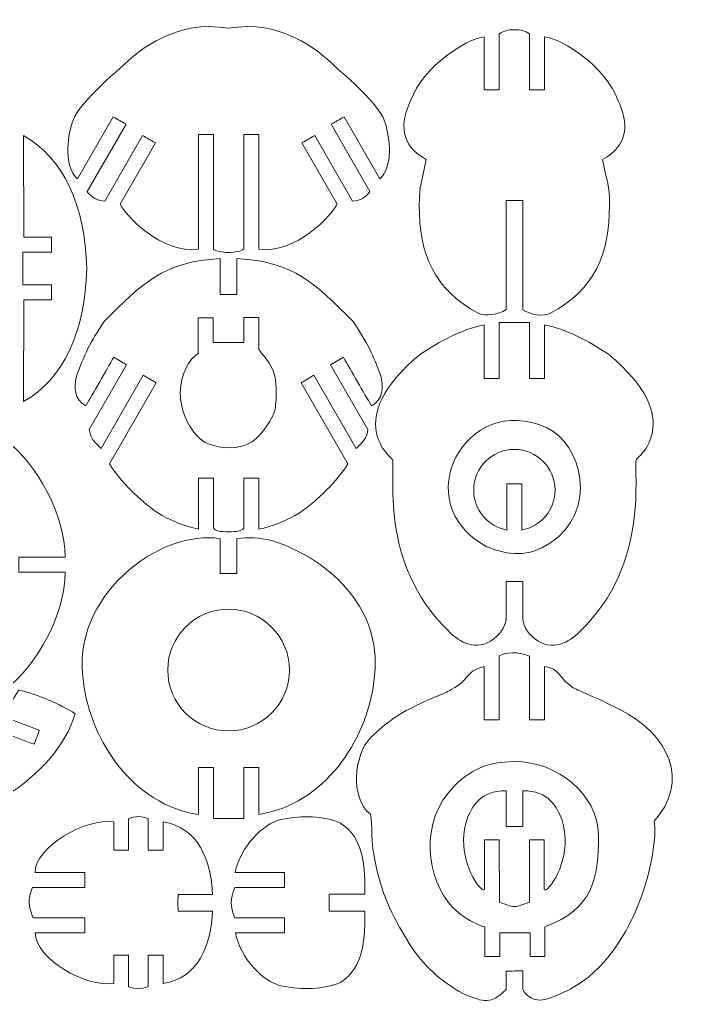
# Model space of a CAD drawing. Header units: centimetres. Extents: x -247 to 254, y -151 to 157.
# Drawn here: x -110.1 to 25.1, y -51.2 to 147.2 of the extents above; entities that cross this region are included whole.
import ezdxf

# ---------------------------------------------------------------- set-up
doc = ezdxf.new("R2010")
doc.units = ezdxf.units.CM
doc.header["$MEASUREMENT"] = 0
doc.layers.add('Livello 1', color=7, linetype='Continuous')

msp = doc.modelspace()

# ---------------------------------------------------------------- linework, layer by layer
at = {"layer": 'Livello 1', "color": 250, "lineweight": 20}
for points, knots in [([(-68, 145.52), (-78.43, 147.24), (-85.69, 141.58), (-89.9, 137.4), (-89.9, 137.4), (-92.93, 134.85), (-98.83, 129.43), (-99.55, 126.42), (-99.55, 126.42), (-100.54, 123.37), (-101.16, 117.57), (-98.46, 115.18), (-98.46, 115.18), (-98.46, 115.18), (-91.26, 127.66), (-91.26, 127.66), (-91.26, 127.66), (-90.18, 127.03), (-89.73, 126.77), (-88.66, 126.16), (-88.66, 126.16), (-88.66, 126.16), (-96.49, 112.6), (-96.49, 112.6), (-96.49, 112.6), (-95.85, 111.56), (-94.25, 110.65), (-92.98, 110.67), (-92.98, 110.67), (-92.98, 110.67), (-85.34, 123.9), (-85.34, 123.9), (-85.34, 123.9), (-84.32, 123.32), (-83.88, 123.06), (-82.74, 122.4), (-82.74, 122.4), (-82.74, 122.4), (-83.76, 120.65), (-83.76, 120.65), (-83.76, 120.65), (-83.76, 120.65), (-89.85, 110.09), (-89.85, 110.09), (-89.85, 110.09), (-89, 107.95), (-81.45, 99.92), (-74.08, 101.01), (-74.08, 101.01), (-74.08, 108.7), (-74.08, 116.38), (-74.08, 124.07), (-74.08, 124.07), (-72.93, 124.07), (-72.32, 124.07), (-71.08, 124.07), (-71.08, 124.07), (-71.08, 124.07), (-71.08, 101), (-71.08, 101), (-71.08, 101), (-70.6, 100.57), (-69.26, 100.33), (-68, 100.31), (-68, 100.31), (-66.73, 100.33), (-65.39, 100.57), (-64.92, 101), (-64.92, 101), (-64.92, 101), (-64.92, 124.07), (-64.92, 124.07), (-64.92, 124.07), (-63.68, 124.07), (-63.06, 124.07), (-61.92, 124.07), (-61.92, 124.07), (-61.92, 116.38), (-61.92, 108.7), (-61.92, 101.01), (-61.92, 101.01), (-54.54, 99.92), (-47, 107.95), (-46.14, 110.09), (-46.14, 110.09), (-46.14, 110.09), (-52.24, 120.65), (-52.24, 120.65), (-52.24, 120.65), (-52.24, 120.65), (-53.25, 122.4), (-53.25, 122.4), (-53.25, 122.4), (-52.11, 123.06), (-51.68, 123.32), (-50.65, 123.9), (-50.65, 123.9), (-50.65, 123.9), (-43.01, 110.67), (-43.01, 110.67), (-43.01, 110.67), (-41.75, 110.65), (-40.15, 111.56), (-39.51, 112.6), (-39.51, 112.6), (-39.51, 112.6), (-47.33, 126.16), (-47.33, 126.16), (-47.33, 126.16), (-46.26, 126.77), (-45.82, 127.03), (-44.73, 127.66), (-44.73, 127.66), (-44.73, 127.66), (-37.53, 115.18), (-37.53, 115.18), (-37.53, 115.18), (-34.83, 117.57), (-35.45, 123.37), (-36.45, 126.42), (-36.45, 126.42), (-37.16, 129.43), (-43.06, 134.85), (-46.1, 137.4), (-46.1, 137.4), (-50.31, 141.58), (-57.56, 147.24), (-68, 145.52)], [0, 0, 0, 0, 0.030303, 0.030303, 0.030303, 0.030303, 0.060606, 0.060606, 0.060606, 0.060606, 0.090909, 0.090909, 0.090909, 0.090909, 0.121212, 0.121212, 0.121212, 0.121212, 0.151515, 0.151515, 0.151515, 0.151515, 0.181818, 0.181818, 0.181818, 0.181818, 0.212121, 0.212121, 0.212121, 0.212121, 0.242424, 0.242424, 0.242424, 0.242424, 0.272727, 0.272727, 0.272727, 0.272727, 0.30303, 0.30303, 0.30303, 0.30303, 0.333333, 0.333333, 0.333333, 0.333333, 0.363636, 0.363636, 0.363636, 0.363636, 0.393939, 0.393939, 0.393939, 0.393939, 0.424242, 0.424242, 0.424242, 0.424242, 0.454545, 0.454545, 0.454545, 0.454545, 0.484848, 0.484848, 0.484848, 0.484848, 0.515152, 0.515152, 0.515152, 0.515152, 0.545455, 0.545455, 0.545455, 0.545455, 0.575758, 0.575758, 0.575758, 0.575758, 0.606061, 0.606061, 0.606061, 0.606061, 0.636364, 0.636364, 0.636364, 0.636364, 0.666667, 0.666667, 0.666667, 0.666667, 0.69697, 0.69697, 0.69697, 0.69697, 0.727273, 0.727273, 0.727273, 0.727273, 0.757576, 0.757576, 0.757576, 0.757576, 0.787879, 0.787879, 0.787879, 0.787879, 0.818182, 0.818182, 0.818182, 0.818182, 0.848485, 0.848485, 0.848485, 0.848485, 0.878788, 0.878788, 0.878788, 0.878788, 0.909091, 0.909091, 0.909091, 0.909091, 0.939394, 0.939394, 0.939394, 0.939394, 1, 1, 1, 1]), ([(-8.73, 110.81), (-8.73, 110.81), (-8.73, 88.79), (-8.73, 88.79), (-8.73, 88.79), (-7.19, 87.74), (-4.3, 87.42), (-3.23, 88.02), (-3.23, 88.02), (5.88, 92.95), (8.76, 99.96), (8.76, 109.89), (8.76, 109.89), (8.76, 114.17), (8.28, 114.17), (7.35, 119.06), (7.35, 119.06), (12.62, 121.86), (12.7, 126.44), (10.5, 130.9), (10.5, 130.9), (7.97, 137.86), (-0.55, 143.29), (-4.34, 143.79), (-4.34, 143.79), (-4.34, 143.79), (-4.34, 133.12), (-4.34, 133.12), (-4.34, 133.12), (-5.35, 133.12), (-6.34, 133.12), (-7.34, 133.12), (-7.34, 133.12), (-7.34, 133.12), (-7.34, 144.39), (-7.34, 144.39), (-7.34, 144.39), (-8.33, 144.99), (-9.04, 145.21), (-10.41, 145.2), (-10.41, 145.2), (-11.77, 145.21), (-12.48, 144.99), (-13.47, 144.39), (-13.47, 144.39), (-13.47, 144.39), (-13.47, 133.12), (-13.47, 133.12), (-13.47, 133.12), (-14.47, 133.12), (-15.46, 133.12), (-16.47, 133.12), (-16.47, 133.12), (-16.47, 133.12), (-16.47, 143.79), (-16.47, 143.79), (-16.47, 143.79), (-20.26, 143.29), (-28.78, 137.86), (-31.31, 130.9), (-31.31, 130.9), (-33.51, 126.44), (-33.43, 121.86), (-28.16, 119.06), (-28.16, 119.06), (-29.09, 114.17), (-29.57, 114.17), (-29.57, 109.89), (-29.57, 109.89), (-29.57, 99.96), (-26.69, 92.95), (-17.58, 88.02), (-17.58, 88.02), (-16.34, 87.42), (-13.62, 87.77), (-12.08, 88.82), (-12.08, 88.82), (-12.08, 88.82), (-12.08, 110.81), (-12.08, 110.81), (-12.08, 110.81), (-12.08, 110.81), (-8.73, 110.81), (-8.73, 110.81)], [0, 0, 0, 0, 0.045455, 0.045455, 0.045455, 0.045455, 0.090909, 0.090909, 0.090909, 0.090909, 0.136364, 0.136364, 0.136364, 0.136364, 0.181818, 0.181818, 0.181818, 0.181818, 0.227273, 0.227273, 0.227273, 0.227273, 0.272727, 0.272727, 0.272727, 0.272727, 0.318182, 0.318182, 0.318182, 0.318182, 0.363636, 0.363636, 0.363636, 0.363636, 0.409091, 0.409091, 0.409091, 0.409091, 0.454545, 0.454545, 0.454545, 0.454545, 0.5, 0.5, 0.5, 0.5, 0.545455, 0.545455, 0.545455, 0.545455, 0.590909, 0.590909, 0.590909, 0.590909, 0.636364, 0.636364, 0.636364, 0.636364, 0.681818, 0.681818, 0.681818, 0.681818, 0.727273, 0.727273, 0.727273, 0.727273, 0.772727, 0.772727, 0.772727, 0.772727, 0.818182, 0.818182, 0.818182, 0.818182, 0.863636, 0.863636, 0.863636, 0.863636, 0.909091, 0.909091, 0.909091, 0.909091, 1, 1, 1, 1]), ([(-109.45, 97.09), (-109.45, 97.09), (-109.45, 100.4), (-109.45, 100.4), (-109.45, 100.4), (-109.45, 100.4), (-104.64, 100.4), (-104.64, 100.4), (-104.64, 100.4), (-104.64, 100.4), (-103.71, 100.4), (-103.71, 100.4), (-103.71, 100.4), (-103.71, 100.4), (-103.71, 103.4), (-103.71, 103.4), (-103.71, 103.4), (-103.71, 103.4), (-108.51, 103.4), (-108.51, 103.4), (-108.51, 103.4), (-108.51, 103.4), (-109.25, 103.4), (-109.25, 103.4), (-109.25, 103.4), (-109.25, 103.4), (-109.34, 123.88), (-109.34, 123.88), (-109.34, 123.88), (-101.4, 119.46), (-96.85, 109.87), (-96.59, 97.09), (-96.59, 97.09), (-96.85, 84.32), (-101.4, 74.73), (-109.34, 70.31), (-109.34, 70.31), (-109.34, 70.31), (-109.25, 90.79), (-109.25, 90.79), (-109.25, 90.79), (-109.25, 90.79), (-108.51, 90.79), (-108.51, 90.79), (-108.51, 90.79), (-108.51, 90.79), (-103.71, 90.79), (-103.71, 90.79), (-103.71, 90.79), (-103.71, 90.79), (-103.71, 93.79), (-103.71, 93.79), (-103.71, 93.79), (-103.71, 93.79), (-104.64, 93.79), (-104.64, 93.79), (-104.64, 93.79), (-104.64, 93.79), (-109.45, 93.79), (-109.45, 93.79), (-109.45, 93.79), (-109.45, 93.79), (-109.45, 97.09), (-109.45, 97.09)], [0, 0, 0, 0, 0.058824, 0.058824, 0.058824, 0.058824, 0.117647, 0.117647, 0.117647, 0.117647, 0.176471, 0.176471, 0.176471, 0.176471, 0.235294, 0.235294, 0.235294, 0.235294, 0.294118, 0.294118, 0.294118, 0.294118, 0.352941, 0.352941, 0.352941, 0.352941, 0.411765, 0.411765, 0.411765, 0.411765, 0.470588, 0.470588, 0.470588, 0.470588, 0.529412, 0.529412, 0.529412, 0.529412, 0.588235, 0.588235, 0.588235, 0.588235, 0.647059, 0.647059, 0.647059, 0.647059, 0.705882, 0.705882, 0.705882, 0.705882, 0.764706, 0.764706, 0.764706, 0.764706, 0.823529, 0.823529, 0.823529, 0.823529, 0.882353, 0.882353, 0.882353, 0.882353, 1, 1, 1, 1]), ([(-68, 91.89), (-68, 91.89), (-69.67, 91.89), (-69.67, 91.89), (-69.67, 91.89), (-69.67, 91.89), (-69.67, 99.1), (-69.67, 99.1), (-69.67, 99.1), (-81.22, 98.44), (-85.41, 94.11), (-93.11, 86.41), (-93.11, 86.41), (-95.9, 82.14), (-97.11, 79.88), (-98.75, 75.13), (-98.75, 75.13), (-99.14, 73.25), (-99.19, 70.77), (-96.8, 69.42), (-96.8, 69.42), (-95.23, 71.99), (-92.71, 76.51), (-91.14, 79.22), (-91.14, 79.22), (-91.14, 79.22), (-88.55, 77.72), (-88.55, 77.72), (-88.55, 77.72), (-88.55, 77.72), (-96.08, 64.67), (-96.08, 64.67), (-96.08, 64.67), (-95.86, 63.37), (-95.7, 62.65), (-93.69, 60.86), (-93.69, 60.86), (-93.69, 60.86), (-85.19, 75.59), (-85.19, 75.59), (-85.19, 75.59), (-85.19, 75.59), (-82.59, 74.09), (-82.59, 74.09), (-82.59, 74.09), (-82.59, 74.09), (-92.03, 57.75), (-92.03, 57.75), (-92.03, 57.75), (-89.85, 54.2), (-85.82, 50.32), (-82.39, 47.9), (-82.39, 47.9), (-79.76, 46.3), (-76.88, 45.18), (-74.06, 44.56), (-74.06, 44.56), (-74.06, 47.97), (-74.06, 51.45), (-74.06, 54.85), (-74.06, 54.85), (-74.06, 54.85), (-71.06, 54.85), (-71.06, 54.85), (-71.06, 54.85), (-71.06, 51.52), (-71.06, 48.2), (-71.06, 44.81), (-71.06, 44.81), (-70.58, 44.17), (-69.66, 44.06), (-68, 44.06), (-68, 44.06), (-66.34, 44.06), (-65.41, 44.16), (-64.94, 44.8), (-64.94, 44.8), (-64.94, 48.18), (-64.94, 51.52), (-64.94, 54.85), (-64.94, 54.85), (-64.94, 54.85), (-61.94, 54.85), (-61.94, 54.85), (-61.94, 54.85), (-61.94, 51.45), (-61.94, 47.96), (-61.94, 44.55), (-61.94, 44.55), (-59.11, 45.17), (-56.23, 46.3), (-53.6, 47.9), (-53.6, 47.9), (-50.18, 50.32), (-46.14, 54.2), (-43.97, 57.75), (-43.97, 57.75), (-43.97, 57.75), (-53.4, 74.09), (-53.4, 74.09), (-53.4, 74.09), (-53.4, 74.09), (-50.8, 75.59), (-50.8, 75.59), (-50.8, 75.59), (-50.8, 75.59), (-42.3, 60.86), (-42.3, 60.86), (-42.3, 60.86), (-40.29, 62.65), (-40.14, 63.37), (-39.91, 64.67), (-39.91, 64.67), (-39.91, 64.67), (-47.45, 77.72), (-47.45, 77.72), (-47.45, 77.72), (-47.45, 77.72), (-44.85, 79.22), (-44.85, 79.22), (-44.85, 79.22), (-43.28, 76.51), (-40.76, 71.99), (-39.19, 69.42), (-39.19, 69.42), (-36.8, 70.77), (-36.85, 73.25), (-37.24, 75.13), (-37.24, 75.13), (-38.89, 79.88), (-40.09, 82.14), (-42.89, 86.41), (-42.89, 86.41), (-50.58, 94.11), (-54.78, 98.44), (-66.32, 99.1), (-66.32, 99.1), (-66.32, 99.1), (-66.32, 91.89), (-66.32, 91.89), (-66.32, 91.89), (-66.32, 91.89), (-68, 91.89), (-68, 91.89)], [0, 0, 0, 0, 0.027027, 0.027027, 0.027027, 0.027027, 0.054054, 0.054054, 0.054054, 0.054054, 0.081081, 0.081081, 0.081081, 0.081081, 0.108108, 0.108108, 0.108108, 0.108108, 0.135135, 0.135135, 0.135135, 0.135135, 0.162162, 0.162162, 0.162162, 0.162162, 0.189189, 0.189189, 0.189189, 0.189189, 0.216216, 0.216216, 0.216216, 0.216216, 0.243243, 0.243243, 0.243243, 0.243243, 0.27027, 0.27027, 0.27027, 0.27027, 0.297297, 0.297297, 0.297297, 0.297297, 0.324324, 0.324324, 0.324324, 0.324324, 0.351351, 0.351351, 0.351351, 0.351351, 0.378378, 0.378378, 0.378378, 0.378378, 0.405405, 0.405405, 0.405405, 0.405405, 0.432432, 0.432432, 0.432432, 0.432432, 0.459459, 0.459459, 0.459459, 0.459459, 0.486486, 0.486486, 0.486486, 0.486486, 0.513514, 0.513514, 0.513514, 0.513514, 0.540541, 0.540541, 0.540541, 0.540541, 0.567568, 0.567568, 0.567568, 0.567568, 0.594595, 0.594595, 0.594595, 0.594595, 0.621622, 0.621622, 0.621622, 0.621622, 0.648649, 0.648649, 0.648649, 0.648649, 0.675676, 0.675676, 0.675676, 0.675676, 0.702703, 0.702703, 0.702703, 0.702703, 0.72973, 0.72973, 0.72973, 0.72973, 0.756757, 0.756757, 0.756757, 0.756757, 0.783784, 0.783784, 0.783784, 0.783784, 0.810811, 0.810811, 0.810811, 0.810811, 0.837838, 0.837838, 0.837838, 0.837838, 0.864865, 0.864865, 0.864865, 0.864865, 0.891892, 0.891892, 0.891892, 0.891892, 0.918919, 0.918919, 0.918919, 0.918919, 0.945946, 0.945946, 0.945946, 0.945946, 1, 1, 1, 1]), ([(-76.44, 77.32), (-75.39, 79.17), (-74.99, 79.33), (-74.11, 80), (-74.11, 80), (-74.11, 80), (-74.11, 87.19), (-74.11, 87.19), (-74.11, 87.19), (-74.11, 87.19), (-71.11, 87.19), (-71.11, 87.19), (-71.11, 87.19), (-71.11, 87.19), (-71.11, 82.21), (-71.11, 82.21), (-71.11, 82.21), (-71.11, 82.21), (-64.94, 82.21), (-64.94, 82.21), (-64.94, 82.21), (-64.94, 82.21), (-64.94, 87.23), (-64.94, 87.23), (-64.94, 87.23), (-64.94, 87.23), (-61.94, 87.23), (-61.94, 87.23), (-61.94, 87.23), (-61.94, 87.23), (-61.94, 80.77), (-61.94, 80.77), (-61.94, 80.77), (-60.73, 79.23), (-60.21, 78.94), (-59.08, 76.67), (-59.08, 76.67), (-58.49, 75.29), (-58.22, 72.77), (-58.53, 69.48), (-58.53, 69.48), (-58.56, 67.18), (-62.01, 62.48), (-64.18, 61.72), (-64.18, 61.72), (-65.96, 60.91), (-68.77, 60.57), (-71.94, 61.72), (-71.94, 61.72), (-75.39, 62.73), (-80.04, 70.51), (-76.44, 77.32)], [0, 0, 0, 0, 0.071429, 0.071429, 0.071429, 0.071429, 0.142857, 0.142857, 0.142857, 0.142857, 0.214286, 0.214286, 0.214286, 0.214286, 0.285714, 0.285714, 0.285714, 0.285714, 0.357143, 0.357143, 0.357143, 0.357143, 0.428571, 0.428571, 0.428571, 0.428571, 0.5, 0.5, 0.5, 0.5, 0.571429, 0.571429, 0.571429, 0.571429, 0.642857, 0.642857, 0.642857, 0.642857, 0.714286, 0.714286, 0.714286, 0.714286, 0.785714, 0.785714, 0.785714, 0.785714, 0.857143, 0.857143, 0.857143, 0.857143, 1, 1, 1, 1]), ([(-10.41, 86.23), (-10.41, 86.23), (-7.34, 86.2), (-7.34, 86.2), (-7.34, 86.2), (-7.34, 86.2), (-7.34, 74.93), (-7.34, 74.93), (-7.34, 74.93), (-6.33, 74.93), (-5.35, 74.93), (-4.34, 74.93), (-4.34, 74.93), (-4.34, 74.93), (-4.34, 85.72), (-4.34, 85.72), (-4.34, 85.72), (0.34, 84.84), (4.59, 82.43), (8.54, 79.85), (8.54, 79.85), (24.74, 66.48), (14.2, 58.72), (14.18, 58.68), (14.18, 58.68), (13.46, 56.84), (17.11, 37.58), (2.89, 24.11), (2.89, 24.11), (1.41, 22.37), (-2.17, 19.84), (-5.57, 21.99), (-5.57, 21.99), (-7.66, 23.31), (-8.43, 24.83), (-8.73, 26.37), (-8.73, 26.37), (-8.73, 26.37), (-8.73, 34.04), (-8.73, 34.04), (-8.73, 34.04), (-8.73, 34.04), (-10.41, 34.04), (-10.41, 34.04), (-10.41, 34.04), (-10.41, 34.04), (-12.08, 34.04), (-12.08, 34.04), (-12.08, 34.04), (-12.08, 34.04), (-12.08, 26.37), (-12.08, 26.37), (-12.08, 26.37), (-12.38, 24.83), (-13.16, 23.31), (-15.24, 21.99), (-15.24, 21.99), (-18.64, 19.84), (-22.22, 22.37), (-23.7, 24.11), (-23.7, 24.11), (-37.92, 37.58), (-34.27, 56.84), (-34.99, 58.68), (-34.99, 58.68), (-35.01, 58.72), (-45.55, 66.48), (-29.35, 79.85), (-29.35, 79.85), (-25.4, 82.43), (-21.15, 84.84), (-16.47, 85.72), (-16.47, 85.72), (-16.47, 85.72), (-16.47, 74.93), (-16.47, 74.93), (-16.47, 74.93), (-15.46, 74.93), (-14.48, 74.93), (-13.47, 74.93), (-13.47, 74.93), (-13.47, 74.93), (-13.47, 86.2), (-13.47, 86.2), (-13.47, 86.2), (-13.47, 86.2), (-10.41, 86.23), (-10.41, 86.23)], [0, 0, 0, 0, 0.043478, 0.043478, 0.043478, 0.043478, 0.086957, 0.086957, 0.086957, 0.086957, 0.130435, 0.130435, 0.130435, 0.130435, 0.173913, 0.173913, 0.173913, 0.173913, 0.217391, 0.217391, 0.217391, 0.217391, 0.26087, 0.26087, 0.26087, 0.26087, 0.304348, 0.304348, 0.304348, 0.304348, 0.347826, 0.347826, 0.347826, 0.347826, 0.391304, 0.391304, 0.391304, 0.391304, 0.434783, 0.434783, 0.434783, 0.434783, 0.478261, 0.478261, 0.478261, 0.478261, 0.521739, 0.521739, 0.521739, 0.521739, 0.565217, 0.565217, 0.565217, 0.565217, 0.608696, 0.608696, 0.608696, 0.608696, 0.652174, 0.652174, 0.652174, 0.652174, 0.695652, 0.695652, 0.695652, 0.695652, 0.73913, 0.73913, 0.73913, 0.73913, 0.782609, 0.782609, 0.782609, 0.782609, 0.826087, 0.826087, 0.826087, 0.826087, 0.869565, 0.869565, 0.869565, 0.869565, 0.913043, 0.913043, 0.913043, 0.913043, 1, 1, 1, 1]), ([(-15.94, 41.04), (-32.35, 49.82), (-20.16, 72.42), (-3.95, 65.03), (-3.95, 65.03), (3.22, 61.76), (6.69, 48.3), (-3.24, 41.75), (-3.24, 41.75), (-7.59, 38.88), (-11.61, 39.22), (-15.94, 41.04)], [0, 0, 0, 0, 0.25, 0.25, 0.25, 0.25, 0.5, 0.5, 0.5, 0.5, 1, 1, 1, 1]), ([(-110.25, 37.41), (-110.25, 37.41), (-110.25, 38.91), (-110.25, 38.91), (-110.25, 38.91), (-110.25, 38.91), (-100.94, 38.91), (-100.94, 38.91), (-100.94, 38.91), (-101.13, 47.77), (-106.38, 57.3), (-113.03, 62.7), (-113.03, 62.7), (-117.12, 66.02), (-122.07, 67.67), (-127.06, 67.67), (-127.06, 67.67), (-127.06, 67.67), (-127.11, 43.59), (-127.11, 43.59), (-127.11, 43.59), (-127.11, 43.59), (-114.5, 43.59), (-114.5, 43.59), (-114.5, 43.59), (-114.5, 42.59), (-114.5, 41.59), (-114.5, 40.59), (-114.5, 40.59), (-114.5, 40.59), (-127.21, 40.59), (-127.21, 40.59), (-127.21, 40.59), (-127.2, 39.27), (-127.18, 38.42), (-127.17, 37.41), (-127.17, 37.41), (-127.18, 36.41), (-127.2, 35.55), (-127.21, 34.24), (-127.21, 34.24), (-127.21, 34.24), (-114.5, 34.24), (-114.5, 34.24), (-114.5, 34.24), (-114.5, 33.24), (-114.5, 32.24), (-114.5, 31.24), (-114.5, 31.24), (-114.5, 31.24), (-127.11, 31.24), (-127.11, 31.24), (-127.11, 31.24), (-127.11, 31.24), (-127.06, 7.16), (-127.06, 7.16), (-127.06, 7.16), (-122.07, 7.16), (-117.12, 8.81), (-113.03, 12.13), (-113.03, 12.13), (-106.38, 17.53), (-101.13, 27.05), (-100.94, 35.92), (-100.94, 35.92), (-100.94, 35.92), (-110.25, 35.92), (-110.25, 35.92), (-110.25, 35.92), (-110.25, 35.92), (-110.25, 37.41), (-110.25, 37.41)], [0, 0, 0, 0, 0.052632, 0.052632, 0.052632, 0.052632, 0.105263, 0.105263, 0.105263, 0.105263, 0.157895, 0.157895, 0.157895, 0.157895, 0.210526, 0.210526, 0.210526, 0.210526, 0.263158, 0.263158, 0.263158, 0.263158, 0.315789, 0.315789, 0.315789, 0.315789, 0.368421, 0.368421, 0.368421, 0.368421, 0.421053, 0.421053, 0.421053, 0.421053, 0.473684, 0.473684, 0.473684, 0.473684, 0.526316, 0.526316, 0.526316, 0.526316, 0.578947, 0.578947, 0.578947, 0.578947, 0.631579, 0.631579, 0.631579, 0.631579, 0.684211, 0.684211, 0.684211, 0.684211, 0.736842, 0.736842, 0.736842, 0.736842, 0.789474, 0.789474, 0.789474, 0.789474, 0.842105, 0.842105, 0.842105, 0.842105, 0.894737, 0.894737, 0.894737, 0.894737, 1, 1, 1, 1]), ([(-10.41, 60.64), (-5.88, 60.64), (-2.2, 56.97), (-2.2, 52.44), (-2.2, 52.44), (-2.2, 48.42), (-5.09, 45.08), (-8.91, 44.38), (-8.91, 44.38), (-8.91, 44.38), (-8.91, 53.7), (-8.91, 53.7), (-8.91, 53.7), (-8.91, 53.7), (-11.91, 53.7), (-11.91, 53.7), (-11.91, 53.7), (-11.91, 53.7), (-11.91, 44.38), (-11.91, 44.38), (-11.91, 44.38), (-15.72, 45.08), (-18.61, 48.42), (-18.61, 52.44), (-18.61, 52.44), (-18.61, 56.97), (-14.93, 60.64), (-10.41, 60.64)], [0, 0, 0, 0, 0.125, 0.125, 0.125, 0.125, 0.25, 0.25, 0.25, 0.25, 0.375, 0.375, 0.375, 0.375, 0.5, 0.5, 0.5, 0.5, 0.625, 0.625, 0.625, 0.625, 0.75, 0.75, 0.75, 0.75, 1, 1, 1, 1]), ([(-64.94, -13.72), (-64.94, -13.72), (-64.94, -3.44), (-64.94, -3.44), (-64.94, -3.44), (-63.71, -3.44), (-62.88, -3.44), (-61.94, -3.44), (-61.94, -3.44), (-61.94, -6.62), (-61.94, -9.73), (-61.94, -12.9), (-61.94, -12.9), (-48.76, -10.97), (-40.22, 1.89), (-38.74, 13.82), (-38.74, 13.82), (-36.53, 27.84), (-46.95, 38.29), (-59.3, 42.31), (-59.3, 42.31), (-61.71, 42.88), (-64.14, 43), (-66.32, 42.62), (-66.32, 42.62), (-66.32, 40.26), (-66.32, 37.96), (-66.32, 35.63), (-66.32, 35.63), (-66.32, 35.63), (-68.01, 35.63), (-68.01, 35.63), (-68.01, 35.63), (-68.01, 35.63), (-69.67, 35.63), (-69.67, 35.63), (-69.67, 35.63), (-69.67, 37.96), (-69.67, 40.28), (-69.67, 42.64), (-69.67, 42.64), (-81.84, 44.76), (-99.99, 30.99), (-97.28, 13.82), (-97.28, 13.82), (-95.8, 1.89), (-87.24, -10.97), (-74.06, -12.91), (-74.06, -12.91), (-74.06, -9.74), (-74.06, -6.62), (-74.06, -3.44), (-74.06, -3.44), (-73.11, -3.44), (-72.28, -3.44), (-71.06, -3.44), (-71.06, -3.44), (-71.06, -3.44), (-71.06, -13.72), (-71.06, -13.72), (-71.06, -13.72), (-71.06, -13.72), (-64.94, -13.72), (-64.94, -13.72)], [0, 0, 0, 0, 0.058824, 0.058824, 0.058824, 0.058824, 0.117647, 0.117647, 0.117647, 0.117647, 0.176471, 0.176471, 0.176471, 0.176471, 0.235294, 0.235294, 0.235294, 0.235294, 0.294118, 0.294118, 0.294118, 0.294118, 0.352941, 0.352941, 0.352941, 0.352941, 0.411765, 0.411765, 0.411765, 0.411765, 0.470588, 0.470588, 0.470588, 0.470588, 0.529412, 0.529412, 0.529412, 0.529412, 0.588235, 0.588235, 0.588235, 0.588235, 0.647059, 0.647059, 0.647059, 0.647059, 0.705882, 0.705882, 0.705882, 0.705882, 0.764706, 0.764706, 0.764706, 0.764706, 0.823529, 0.823529, 0.823529, 0.823529, 0.882353, 0.882353, 0.882353, 0.882353, 1, 1, 1, 1]), ([(-80.28, 16.18), (-80.28, 22.95), (-74.79, 28.45), (-68.01, 28.45), (-68.01, 28.45), (-61.23, 28.45), (-55.74, 22.95), (-55.74, 16.18), (-55.74, 16.18), (-55.74, 9.4), (-61.23, 3.91), (-68.01, 3.91), (-68.01, 3.91), (-74.79, 3.91), (-80.28, 9.4), (-80.28, 16.18)], [0, 0, 0, 0, 0.2, 0.2, 0.2, 0.2, 0.4, 0.4, 0.4, 0.4, 0.6, 0.6, 0.6, 0.6, 1, 1, 1, 1]), ([(-20.67, -49.05), (-25.16, -46.65), (-28.83, -43.29), (-31.63, -38.94), (-31.63, -38.94), (-35.4, -32.51), (-37.14, -29.33), (-38.69, -21.31), (-38.69, -21.31), (-39.32, -18.64), (-38.94, -15.27), (-39.39, -12.84), (-39.39, -12.84), (-41.25, -11.96), (-43.94, -6.1), (-40.8, 0.57), (-40.8, 0.57), (-39.61, 3.01), (-34.75, 6.77), (-31.63, 8.33), (-31.63, 8.33), (-27.24, 10.52), (-24.57, 11.39), (-23.13, 12.25), (-23.13, 12.25), (-19.11, 14.36), (-20.63, 15.77), (-16.47, 16.92), (-16.47, 16.92), (-16.47, 13.3), (-16.47, 9.74), (-16.47, 6.12), (-16.47, 6.12), (-16.47, 6.12), (-13.47, 6.12), (-13.47, 6.12), (-13.47, 6.12), (-13.47, 10.42), (-13.46, 14.7), (-13.46, 19.04), (-13.46, 19.04), (-11.9, 19.8), (-9.94, 19.98), (-7.35, 18.98), (-7.35, 18.98), (-7.35, 14.71), (-7.34, 10.39), (-7.34, 6.12), (-7.34, 6.12), (-7.34, 6.12), (-4.34, 6.12), (-4.34, 6.12), (-4.34, 6.12), (-4.34, 9.7), (-4.34, 13.31), (-4.34, 16.92), (-4.34, 16.92), (-1.21, 16.56), (-1.45, 14.47), (1.45, 12.61), (1.45, 12.61), (2.86, 11.87), (5.67, 10.84), (10.7, 8.33), (10.7, 8.33), (20.86, 3.25), (25.05, -6.33), (17.76, -14.25), (17.76, -14.25), (18.8, -19.67), (14.28, -42.26), (-0.59, -48.82), (-0.59, -48.82), (-5.17, -51.11), (-7.04, -50.64), (-8.73, -48.21), (-8.73, -48.21), (-8.73, -46.97), (-8.73, -45.69), (-8.73, -44.45), (-8.73, -44.45), (-9.91, -44.45), (-10.89, -44.47), (-12.08, -44.47), (-12.08, -44.47), (-12.08, -44.47), (-12.08, -48.21), (-12.08, -48.21), (-12.08, -48.21), (-15.17, -51.17), (-16.39, -50.85), (-20.67, -49.05)], [0, 0, 0, 0, 0.041667, 0.041667, 0.041667, 0.041667, 0.083333, 0.083333, 0.083333, 0.083333, 0.125, 0.125, 0.125, 0.125, 0.166667, 0.166667, 0.166667, 0.166667, 0.208333, 0.208333, 0.208333, 0.208333, 0.25, 0.25, 0.25, 0.25, 0.291667, 0.291667, 0.291667, 0.291667, 0.333333, 0.333333, 0.333333, 0.333333, 0.375, 0.375, 0.375, 0.375, 0.416667, 0.416667, 0.416667, 0.416667, 0.458333, 0.458333, 0.458333, 0.458333, 0.5, 0.5, 0.5, 0.5, 0.541667, 0.541667, 0.541667, 0.541667, 0.583333, 0.583333, 0.583333, 0.583333, 0.625, 0.625, 0.625, 0.625, 0.666667, 0.666667, 0.666667, 0.666667, 0.708333, 0.708333, 0.708333, 0.708333, 0.75, 0.75, 0.75, 0.75, 0.791667, 0.791667, 0.791667, 0.791667, 0.833333, 0.833333, 0.833333, 0.833333, 0.875, 0.875, 0.875, 0.875, 0.916667, 0.916667, 0.916667, 0.916667, 1, 1, 1, 1]), ([(-155.84, -39.02), (-164.72, -36.72), (-165.16, -27.64), (-163.18, -20.76), (-163.18, -20.76), (-164.9, -18.43), (-165.1, -18.89), (-165.78, -16.39), (-165.78, -16.39), (-165.78, -16.39), (-158.2, -19.75), (-158.2, -19.75), (-158.2, -19.75), (-157.79, -18.82), (-157.4, -17.94), (-156.99, -17.01), (-156.99, -17.01), (-160.69, -15.37), (-164.4, -13.72), (-168.11, -12.08), (-168.11, -12.08), (-168.11, -12.08), (-168.11, -12.08), (-168.11, -12.08), (-168.11, -12.08), (-167.7, -9.37), (-167.33, -7.63), (-166.36, -5.25), (-166.36, -5.25), (-166.36, -5.25), (-156.21, -9.75), (-156.21, -9.75), (-156.21, -9.75), (-156.21, -9.75), (-154.99, -7), (-154.99, -7), (-154.99, -7), (-154.99, -7), (-165.49, -2.35), (-165.49, -2.35), (-165.49, -2.35), (-164.6, 0.36), (-163.62, 1.69), (-161.5, 3.53), (-161.5, 3.53), (-161.5, 3.53), (-140.5, -5.77), (-140.5, -5.77), (-140.5, -5.77), (-140.5, -5.77), (-139.29, -3.03), (-139.29, -3.03), (-139.29, -3.03), (-145.38, -0.33), (-151.47, 2.37), (-157.57, 5.07), (-157.57, 5.07), (-155.6, 7.68), (-152.11, 8.39), (-147.86, 7.2), (-147.86, 7.2), (-145.12, 6.44), (-143.91, 5.67), (-141.65, 4.14), (-141.65, 4.14), (-139.49, 2.47), (-137.83, 0.69), (-132.4, -0.68), (-132.4, -0.68), (-130.14, -0.99), (-129.45, -1.08), (-127.7, -1.03), (-127.7, -1.03), (-127.7, -1.03), (-120.83, -3.58), (-120.83, -3.58), (-120.83, -3.58), (-120.34, -3.77), (-119.84, -3.97), (-119.31, -4.17), (-119.31, -4.17), (-119.31, -4.17), (-119.3, -4.15), (-119.3, -4.15), (-119.3, -4.15), (-119.3, -4.15), (-119.17, -4.19), (-119.17, -4.19), (-119.17, -4.19), (-119.17, -4.19), (-118.12, -1.38), (-118.12, -1.38), (-118.12, -1.38), (-118.75, -1.15), (-121.05, -0.31), (-121.1, -0.23), (-121.1, -0.23), (-121.1, -0.23), (-115.12, 4.19), (-115.12, 4.19), (-115.12, 4.19), (-112.47, 3.21), (-109.84, 2.23), (-107.2, 1.25), (-107.2, 1.25), (-106.84, 2.21), (-106.51, 3.1), (-106.15, 4.06), (-106.15, 4.06), (-106.15, 4.06), (-112.79, 6.53), (-112.79, 6.53), (-112.79, 6.53), (-112.01, 9.39), (-111.78, 9.73), (-110.29, 12.13), (-110.29, 12.13), (-106.71, 11.45), (-101.82, 9.2), (-98.9, 7.39), (-98.9, 7.39), (-102.91, -5.51), (-120.1, -16.57), (-134.34, -13.5), (-134.34, -13.5), (-140.15, -12.37), (-144.09, -10.11), (-148.97, -6.93), (-148.97, -6.93), (-148.54, -9.61), (-147.6, -11.81), (-147.61, -14.53), (-147.61, -14.53), (-147.95, -17.04), (-149, -19.43), (-150.62, -21.14), (-150.62, -21.14), (-151.69, -22.08), (-152.76, -22.12), (-153.22, -22.25), (-153.22, -22.25), (-153.01, -22.87), (-152.28, -23.65), (-150.8, -25.66), (-150.8, -25.66), (-150.13, -26.83), (-149.39, -28.65), (-150, -30.64), (-150, -30.64), (-150, -30.64), (-154.76, -28.53), (-154.76, -28.53), (-154.76, -28.53), (-155.17, -29.45), (-155.57, -30.36), (-155.98, -31.28), (-155.98, -31.28), (-155.98, -31.28), (-149.51, -34.14), (-149.51, -34.14), (-149.51, -34.14), (-150.38, -38.42), (-153.76, -39.12), (-155.84, -39.02)], [0, 0, 0, 0, 0.02381, 0.02381, 0.02381, 0.02381, 0.047619, 0.047619, 0.047619, 0.047619, 0.071429, 0.071429, 0.071429, 0.071429, 0.095238, 0.095238, 0.095238, 0.095238, 0.119048, 0.119048, 0.119048, 0.119048, 0.142857, 0.142857, 0.142857, 0.142857, 0.166667, 0.166667, 0.166667, 0.166667, 0.190476, 0.190476, 0.190476, 0.190476, 0.214286, 0.214286, 0.214286, 0.214286, 0.238095, 0.238095, 0.238095, 0.238095, 0.261905, 0.261905, 0.261905, 0.261905, 0.285714, 0.285714, 0.285714, 0.285714, 0.309524, 0.309524, 0.309524, 0.309524, 0.333333, 0.333333, 0.333333, 0.333333, 0.357143, 0.357143, 0.357143, 0.357143, 0.380952, 0.380952, 0.380952, 0.380952, 0.404762, 0.404762, 0.404762, 0.404762, 0.428571, 0.428571, 0.428571, 0.428571, 0.452381, 0.452381, 0.452381, 0.452381, 0.47619, 0.47619, 0.47619, 0.47619, 0.5, 0.5, 0.5, 0.5, 0.52381, 0.52381, 0.52381, 0.52381, 0.547619, 0.547619, 0.547619, 0.547619, 0.571429, 0.571429, 0.571429, 0.571429, 0.595238, 0.595238, 0.595238, 0.595238, 0.619048, 0.619048, 0.619048, 0.619048, 0.642857, 0.642857, 0.642857, 0.642857, 0.666667, 0.666667, 0.666667, 0.666667, 0.690476, 0.690476, 0.690476, 0.690476, 0.714286, 0.714286, 0.714286, 0.714286, 0.738095, 0.738095, 0.738095, 0.738095, 0.761905, 0.761905, 0.761905, 0.761905, 0.785714, 0.785714, 0.785714, 0.785714, 0.809524, 0.809524, 0.809524, 0.809524, 0.833333, 0.833333, 0.833333, 0.833333, 0.857143, 0.857143, 0.857143, 0.857143, 0.880952, 0.880952, 0.880952, 0.880952, 0.904762, 0.904762, 0.904762, 0.904762, 0.928571, 0.928571, 0.928571, 0.928571, 0.952381, 0.952381, 0.952381, 0.952381, 1, 1, 1, 1]), ([(-16.36, -41.51), (-16.36, -39.49), (-16.36, -37.61), (-16.36, -35.59), (-16.36, -35.59), (-18.54, -34.95), (-20.17, -33.88), (-21.69, -32.68), (-21.69, -32.68), (-27.66, -27.91), (-29.85, -16.1), (-23.76, -8.61), (-23.76, -8.61), (-20.29, -4.33), (-16.25, -2.26), (-10.36, -2.26), (-10.36, -2.26), (-1.65, -2.26), (6.31, -8.8), (6.58, -17.07), (6.58, -17.07), (6.58, -25.92), (5.41, -31.94), (-4.24, -35.55), (-4.24, -35.55), (-4.24, -35.55), (-4.24, -41.51), (-4.24, -41.51), (-4.24, -41.51), (-4.24, -41.51), (-7.24, -41.51), (-7.24, -41.51), (-7.24, -41.51), (-7.24, -41.51), (-7.24, -36.75), (-7.24, -36.75), (-7.24, -36.75), (-7.24, -36.75), (-13.36, -36.75), (-13.36, -36.75), (-13.36, -36.75), (-13.36, -36.75), (-13.36, -41.51), (-13.36, -41.51), (-13.36, -41.51), (-13.36, -41.51), (-16.36, -41.51), (-16.36, -41.51)], [0, 0, 0, 0, 0.076923, 0.076923, 0.076923, 0.076923, 0.153846, 0.153846, 0.153846, 0.153846, 0.230769, 0.230769, 0.230769, 0.230769, 0.307692, 0.307692, 0.307692, 0.307692, 0.384615, 0.384615, 0.384615, 0.384615, 0.461538, 0.461538, 0.461538, 0.461538, 0.538462, 0.538462, 0.538462, 0.538462, 0.615385, 0.615385, 0.615385, 0.615385, 0.692308, 0.692308, 0.692308, 0.692308, 0.769231, 0.769231, 0.769231, 0.769231, 0.846154, 0.846154, 0.846154, 0.846154, 1, 1, 1, 1]), ([(-10.41, -31.48), (-11.21, -31.43), (-12.06, -31.12), (-13.43, -30.59), (-13.43, -30.59), (-13.43, -30.59), (-13.48, -18.03), (-13.48, -18.03), (-13.48, -18.03), (-13.48, -18.03), (-16.43, -18.03), (-16.43, -18.03), (-16.43, -18.03), (-16.43, -18.03), (-16.43, -27.96), (-16.43, -27.96), (-16.43, -27.96), (-16.43, -28.17), (-16.84, -28.14), (-17.05, -27.9), (-17.05, -27.9), (-19.5, -25.64), (-21.84, -19.35), (-19.95, -13.88), (-19.95, -13.88), (-18.99, -11.45), (-17.34, -8.07), (-12.08, -8.14), (-12.08, -8.14), (-12.08, -8.14), (-12.08, -15.37), (-12.08, -15.37), (-12.08, -15.37), (-12.08, -15.37), (-8.73, -15.37), (-8.73, -15.37), (-8.73, -15.37), (-8.73, -15.37), (-8.73, -8.14), (-8.73, -8.14), (-8.73, -8.14), (-3.47, -8.07), (-1.82, -11.45), (-0.86, -13.88), (-0.86, -13.88), (1.03, -19.35), (-1.31, -25.64), (-3.76, -27.9), (-3.76, -27.9), (-3.97, -28.14), (-4.38, -28.17), (-4.38, -27.96), (-4.38, -27.96), (-4.38, -27.96), (-4.38, -18.03), (-4.38, -18.03), (-4.38, -18.03), (-4.38, -18.03), (-7.33, -18.03), (-7.33, -18.03), (-7.33, -18.03), (-7.33, -18.03), (-7.38, -30.59), (-7.38, -30.59), (-7.38, -30.59), (-8.75, -31.12), (-9.6, -31.43), (-10.41, -31.48)], [0, 0, 0, 0, 0.055556, 0.055556, 0.055556, 0.055556, 0.111111, 0.111111, 0.111111, 0.111111, 0.166667, 0.166667, 0.166667, 0.166667, 0.222222, 0.222222, 0.222222, 0.222222, 0.277778, 0.277778, 0.277778, 0.277778, 0.333333, 0.333333, 0.333333, 0.333333, 0.388889, 0.388889, 0.388889, 0.388889, 0.444444, 0.444444, 0.444444, 0.444444, 0.5, 0.5, 0.5, 0.5, 0.555556, 0.555556, 0.555556, 0.555556, 0.611111, 0.611111, 0.611111, 0.611111, 0.666667, 0.666667, 0.666667, 0.666667, 0.722222, 0.722222, 0.722222, 0.722222, 0.777778, 0.777778, 0.777778, 0.777778, 0.833333, 0.833333, 0.833333, 0.833333, 0.888889, 0.888889, 0.888889, 0.888889, 1, 1, 1, 1]), ([(-108.21, -30.7), (-108.21, -31.45), (-107.94, -32.38), (-107.41, -33.76), (-107.41, -33.76), (-103.93, -33.76), (-100.46, -33.76), (-96.99, -33.76), (-96.99, -33.76), (-96.99, -34.89), (-96.99, -35.63), (-96.99, -36.76), (-96.99, -36.76), (-100.33, -36.76), (-103.66, -36.76), (-107, -36.76), (-107, -36.76), (-106.99, -41.97), (-96.74, -47.86), (-91.16, -46.98), (-91.16, -46.98), (-91.16, -45.07), (-91.15, -43.2), (-91.15, -41.3), (-91.15, -41.3), (-91.15, -41.3), (-88.15, -41.3), (-88.15, -41.3), (-88.15, -41.3), (-88.15, -41.3), (-88.15, -42.57), (-88.15, -42.57), (-88.15, -42.57), (-88.15, -42.57), (-88.15, -47.63), (-88.15, -47.63), (-88.15, -47.63), (-86.78, -48.16), (-85.57, -48.22), (-84.19, -47.59), (-84.19, -47.59), (-84.19, -45.67), (-84.19, -43.2), (-84.19, -41.28), (-84.19, -41.28), (-84.19, -41.28), (-81.19, -41.28), (-81.19, -41.28), (-81.19, -41.28), (-81.19, -41.28), (-81.19, -47.01), (-81.19, -47.01), (-81.19, -47.01), (-74.12, -45.85), (-71.52, -39.29), (-71.23, -32.38), (-71.23, -32.38), (-71.23, -32.38), (-78.2, -32.38), (-78.2, -32.38), (-78.2, -32.38), (-78.2, -32.38), (-78.21, -30.7), (-78.21, -30.7), (-78.21, -30.7), (-78.21, -30.7), (-78.2, -29.03), (-78.2, -29.03), (-78.2, -29.03), (-78.2, -29.03), (-71.23, -29.03), (-71.23, -29.03), (-71.23, -29.03), (-71.53, -22.11), (-74.12, -15.56), (-81.19, -14.39), (-81.19, -14.39), (-81.19, -14.39), (-81.19, -20.12), (-81.19, -20.12), (-81.19, -20.12), (-81.19, -20.12), (-84.19, -20.12), (-84.19, -20.12), (-84.19, -20.12), (-84.19, -18.21), (-84.19, -15.73), (-84.19, -13.82), (-84.19, -13.82), (-85.57, -13.18), (-86.78, -13.25), (-88.16, -13.77), (-88.16, -13.77), (-88.16, -13.77), (-88.16, -18.83), (-88.16, -18.83), (-88.16, -18.83), (-88.16, -18.83), (-88.16, -20.11), (-88.16, -20.11), (-88.16, -20.11), (-88.16, -20.11), (-91.16, -20.11), (-91.16, -20.11), (-91.16, -20.11), (-91.16, -18.21), (-91.16, -16.34), (-91.16, -14.43), (-91.16, -14.43), (-96.75, -13.54), (-107, -19.44), (-107.01, -24.64), (-107.01, -24.64), (-103.67, -24.64), (-100.33, -24.64), (-96.99, -24.64), (-96.99, -24.64), (-96.99, -25.78), (-96.99, -26.52), (-96.99, -27.64), (-96.99, -27.64), (-100.46, -27.64), (-104.04, -27.64), (-107.51, -27.64), (-107.51, -27.64), (-108.05, -29.02), (-108.22, -29.95), (-108.21, -30.7)], [0, 0, 0, 0, 0.030303, 0.030303, 0.030303, 0.030303, 0.060606, 0.060606, 0.060606, 0.060606, 0.090909, 0.090909, 0.090909, 0.090909, 0.121212, 0.121212, 0.121212, 0.121212, 0.151515, 0.151515, 0.151515, 0.151515, 0.181818, 0.181818, 0.181818, 0.181818, 0.212121, 0.212121, 0.212121, 0.212121, 0.242424, 0.242424, 0.242424, 0.242424, 0.272727, 0.272727, 0.272727, 0.272727, 0.30303, 0.30303, 0.30303, 0.30303, 0.333333, 0.333333, 0.333333, 0.333333, 0.363636, 0.363636, 0.363636, 0.363636, 0.393939, 0.393939, 0.393939, 0.393939, 0.424242, 0.424242, 0.424242, 0.424242, 0.454545, 0.454545, 0.454545, 0.454545, 0.484848, 0.484848, 0.484848, 0.484848, 0.515152, 0.515152, 0.515152, 0.515152, 0.545455, 0.545455, 0.545455, 0.545455, 0.575758, 0.575758, 0.575758, 0.575758, 0.606061, 0.606061, 0.606061, 0.606061, 0.636364, 0.636364, 0.636364, 0.636364, 0.666667, 0.666667, 0.666667, 0.666667, 0.69697, 0.69697, 0.69697, 0.69697, 0.727273, 0.727273, 0.727273, 0.727273, 0.757576, 0.757576, 0.757576, 0.757576, 0.787879, 0.787879, 0.787879, 0.787879, 0.818182, 0.818182, 0.818182, 0.818182, 0.848485, 0.848485, 0.848485, 0.848485, 0.878788, 0.878788, 0.878788, 0.878788, 0.909091, 0.909091, 0.909091, 0.909091, 0.939394, 0.939394, 0.939394, 0.939394, 1, 1, 1, 1]), ([(-47.72, -28.98), (-47.72, -28.98), (-40.53, -28.98), (-40.53, -28.98), (-40.53, -28.98), (-40.53, -23.98), (-40.62, -17.62), (-45.47, -14.65), (-45.47, -14.65), (-49.04, -13.17), (-52.85, -13.08), (-57.47, -13.94), (-57.47, -13.94), (-61.21, -14.9), (-65.61, -19.44), (-66.71, -24.64), (-66.71, -24.64), (-66.71, -24.64), (-56.73, -24.64), (-56.73, -24.64), (-56.73, -24.64), (-56.73, -24.64), (-56.73, -27.64), (-56.73, -27.64), (-56.73, -27.64), (-60.03, -27.64), (-63.45, -27.64), (-66.75, -27.64), (-66.75, -27.64), (-67.72, -30.13), (-67.72, -31.28), (-66.75, -33.76), (-66.75, -33.76), (-63.45, -33.76), (-60.03, -33.76), (-56.73, -33.76), (-56.73, -33.76), (-56.73, -33.76), (-56.73, -36.76), (-56.73, -36.76), (-56.73, -36.76), (-56.73, -36.76), (-66.64, -36.76), (-66.64, -36.76), (-66.64, -36.76), (-65.54, -41.97), (-61.21, -46.5), (-57.47, -47.46), (-57.47, -47.46), (-52.85, -48.32), (-49.04, -48.23), (-45.47, -46.76), (-45.47, -46.76), (-40.62, -43.79), (-40.53, -37.43), (-40.53, -32.42), (-40.53, -32.42), (-40.53, -32.42), (-47.72, -32.42), (-47.72, -32.42), (-47.72, -32.42), (-47.72, -32.42), (-47.72, -28.98), (-47.72, -28.98)], [0, 0, 0, 0, 0.058824, 0.058824, 0.058824, 0.058824, 0.117647, 0.117647, 0.117647, 0.117647, 0.176471, 0.176471, 0.176471, 0.176471, 0.235294, 0.235294, 0.235294, 0.235294, 0.294118, 0.294118, 0.294118, 0.294118, 0.352941, 0.352941, 0.352941, 0.352941, 0.411765, 0.411765, 0.411765, 0.411765, 0.470588, 0.470588, 0.470588, 0.470588, 0.529412, 0.529412, 0.529412, 0.529412, 0.588235, 0.588235, 0.588235, 0.588235, 0.647059, 0.647059, 0.647059, 0.647059, 0.705882, 0.705882, 0.705882, 0.705882, 0.764706, 0.764706, 0.764706, 0.764706, 0.823529, 0.823529, 0.823529, 0.823529, 0.882353, 0.882353, 0.882353, 0.882353, 1, 1, 1, 1])]:
    msp.add_open_spline(points, degree=3, knots=knots, dxfattribs=at)

doc.saveas('drawing.dxf')
